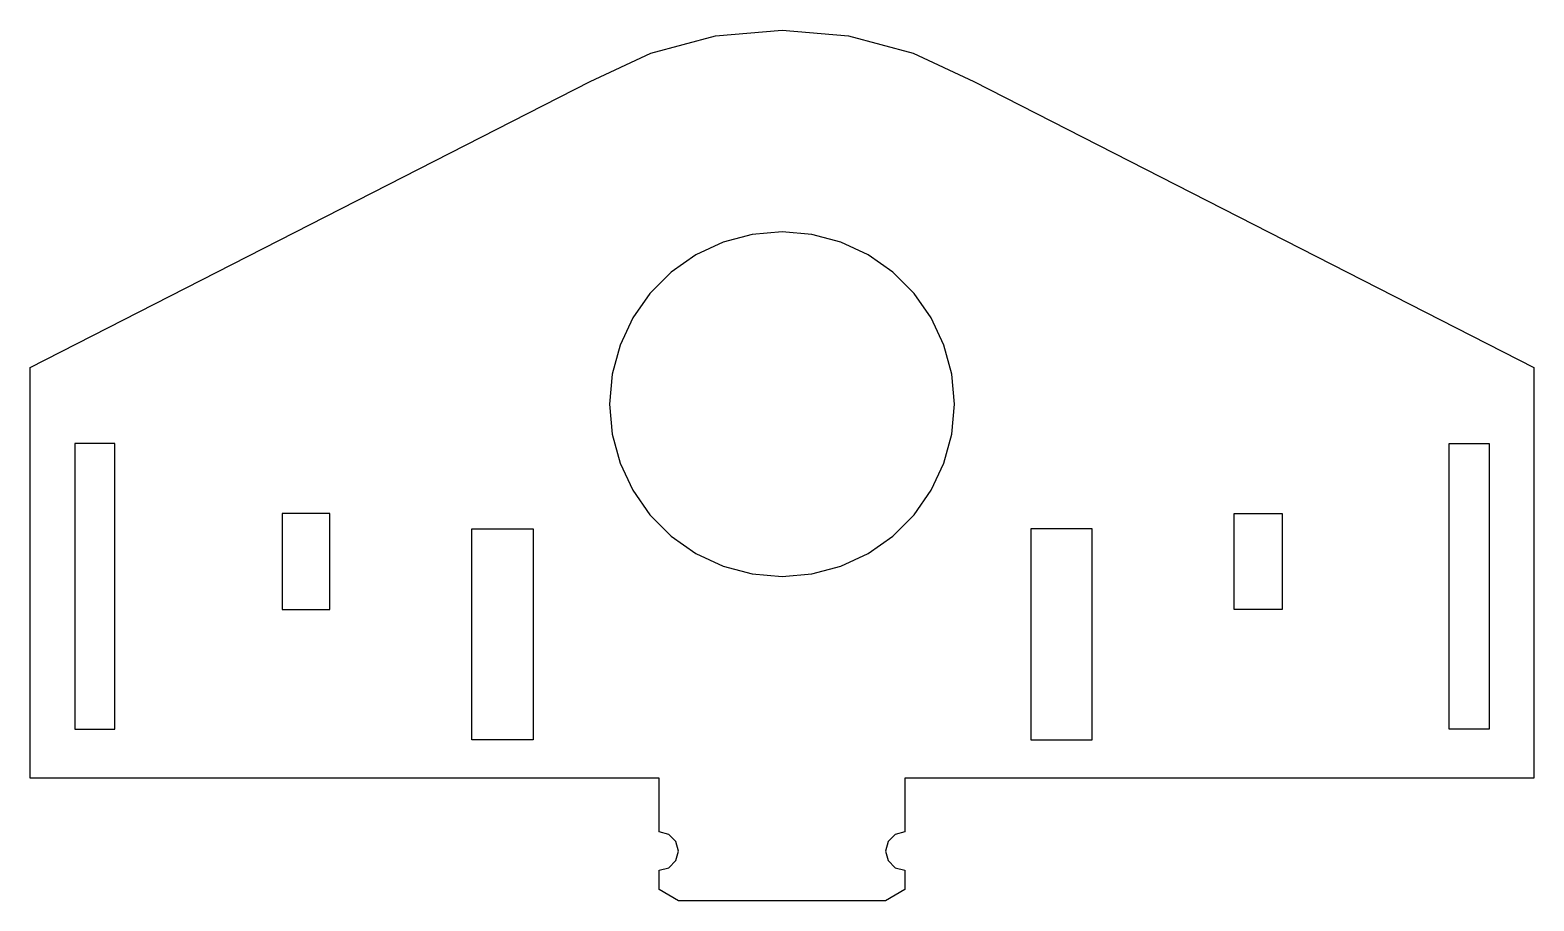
# Model space of a CAD drawing. Extents: x -3787.6 to -3709.2, y -348.1 to -302.7.
import ezdxf

# ---------------------------------------------------------------- set-up
doc = ezdxf.new("R2010")
doc.units = 0
for name, color, linetype in [('CUT-INNER', 30, 'CONTINUOUS'), ('DEFAULT', 7, 'CONTINUOUS'), ('INNER-INNER', 111, 'CONTINUOUS')]:
    doc.layers.add(name, color=color, linetype=linetype)

msp = doc.modelspace()

# ---------------------------------------------------------------- linework, layer by layer
at = {"layer": 'CUT-INNER'}
for p, q in [((-3749.92, -313.368), (-3751.433, -313.773)), ((-3748.36, -313.231), (-3749.92, -313.368)), ((-3746.8, -313.368), (-3748.36, -313.231)), ((-3745.287, -313.773), (-3746.8, -313.368)), ((-3751.433, -313.773), (-3752.852, -314.435)), ((-3743.868, -314.435), (-3745.287, -313.773)), ((-3752.852, -314.435), (-3754.135, -315.333)), ((-3742.585, -315.333), (-3743.868, -314.435)), ((-3754.135, -315.333), (-3755.242, -316.441)), ((-3741.478, -316.441), (-3742.585, -315.333)), ((-3755.242, -316.441), (-3756.141, -317.724)), ((-3740.58, -317.724), (-3741.478, -316.441)), ((-3756.141, -317.724), (-3756.803, -319.143)), ((-3739.918, -319.143), (-3740.58, -317.724)), ((-3756.803, -319.143), (-3757.208, -320.656)), ((-3739.512, -320.656), (-3739.918, -319.143)), ((-3757.208, -320.656), (-3757.344, -322.216)), ((-3739.376, -322.216), (-3739.512, -320.656)), ((-3757.344, -322.216), (-3757.208, -323.776)), ((-3739.512, -323.776), (-3739.376, -322.216)), ((-3783.13, -324.276), (-3785.21, -324.276)), ((-3785.21, -324.276), (-3785.21, -339.156)), ((-3783.13, -339.156), (-3783.13, -324.276)), ((-3757.208, -323.776), (-3756.803, -325.288)), ((-3739.918, -325.288), (-3739.512, -323.776)), ((-3713.59, -339.156), (-3713.59, -324.276)), ((-3713.59, -324.276), (-3711.51, -324.276)), ((-3711.51, -324.276), (-3711.51, -339.156)), ((-3756.803, -325.288), (-3756.141, -326.708)), ((-3740.58, -326.708), (-3739.918, -325.288)), ((-3756.141, -326.708), (-3755.242, -327.991)), ((-3741.478, -327.991), (-3740.58, -326.708)), ((-3755.242, -327.991), (-3754.135, -329.098)), ((-3742.585, -329.098), (-3741.478, -327.991)), ((-3754.135, -329.098), (-3752.852, -329.996)), ((-3743.868, -329.996), (-3742.585, -329.098)), ((-3752.852, -329.996), (-3751.433, -330.658)), ((-3751.433, -330.658), (-3749.92, -331.063)), ((-3746.8, -331.063), (-3745.287, -330.658)), ((-3745.287, -330.658), (-3743.868, -329.996)), ((-3749.92, -331.063), (-3748.36, -331.2)), ((-3748.36, -331.2), (-3746.8, -331.063)), ((-3785.21, -339.156), (-3783.13, -339.156)), ((-3711.51, -339.156), (-3713.59, -339.156))]:
    msp.add_line(p, q, dxfattribs=at)
at = {"layer": 'DEFAULT'}
for p, q in [((-3755.201, -303.922), (-3751.833, -303.019)), ((-3751.833, -303.019), (-3748.36, -302.716)), ((-3748.36, -302.716), (-3744.887, -303.019)), ((-3744.887, -303.019), (-3741.52, -303.922)), ((-3758.36, -305.395), (-3755.201, -303.922)), ((-3741.52, -303.922), (-3738.36, -305.395)), ((-3787.55, -320.302), (-3758.36, -305.395)), ((-3738.36, -305.395), (-3709.17, -320.302)), ((-3787.55, -341.716), (-3787.55, -320.302)), ((-3709.17, -320.302), (-3709.17, -341.716)), ((-3754.76, -341.716), (-3787.55, -341.716)), ((-3754.76, -344.516), (-3754.76, -341.716)), ((-3709.17, -341.716), (-3741.96, -341.716)), ((-3741.96, -341.716), (-3741.96, -344.516)), ((-3754.26, -344.65), (-3754.76, -344.516)), ((-3753.894, -345.016), (-3754.26, -344.65)), ((-3742.46, -344.65), (-3742.826, -345.016)), ((-3741.96, -344.516), (-3742.46, -344.65)), ((-3753.76, -345.516), (-3753.894, -345.016)), ((-3753.894, -346.016), (-3753.76, -345.516)), ((-3742.826, -345.016), (-3742.96, -345.516)), ((-3742.96, -345.516), (-3742.826, -346.016)), ((-3754.76, -346.516), (-3754.26, -346.382)), ((-3754.26, -346.382), (-3753.894, -346.016)), ((-3742.826, -346.016), (-3742.46, -346.382)), ((-3742.46, -346.382), (-3741.96, -346.516)), ((-3754.76, -347.516), (-3754.76, -346.516)), ((-3741.96, -346.516), (-3741.96, -347.516)), ((-3753.76, -348.116), (-3754.76, -347.516)), ((-3741.96, -347.516), (-3742.96, -348.116)), ((-3742.96, -348.116), (-3753.76, -348.116))]:
    msp.add_line(p, q, dxfattribs=at)
at = {"layer": 'INNER-INNER'}
for p, q in [((-3771.92, -327.916), (-3774.42, -327.916)), ((-3774.42, -327.916), (-3774.42, -332.916)), ((-3771.92, -332.916), (-3771.92, -327.916)), ((-3724.8, -332.916), (-3724.8, -327.916)), ((-3724.8, -327.916), (-3722.3, -327.916)), ((-3722.3, -327.916), (-3722.3, -332.916)), ((-3764.53, -339.716), (-3764.53, -328.716)), ((-3764.53, -328.716), (-3761.33, -328.716)), ((-3761.33, -328.716), (-3761.33, -339.716)), ((-3732.19, -328.716), (-3735.39, -328.716)), ((-3735.39, -328.716), (-3735.39, -339.716)), ((-3732.19, -339.716), (-3732.19, -328.716)), ((-3774.42, -332.916), (-3771.92, -332.916)), ((-3722.3, -332.916), (-3724.8, -332.916)), ((-3761.33, -339.716), (-3764.53, -339.716)), ((-3735.39, -339.716), (-3732.19, -339.716))]:
    msp.add_line(p, q, dxfattribs=at)

doc.saveas('drawing.dxf')
